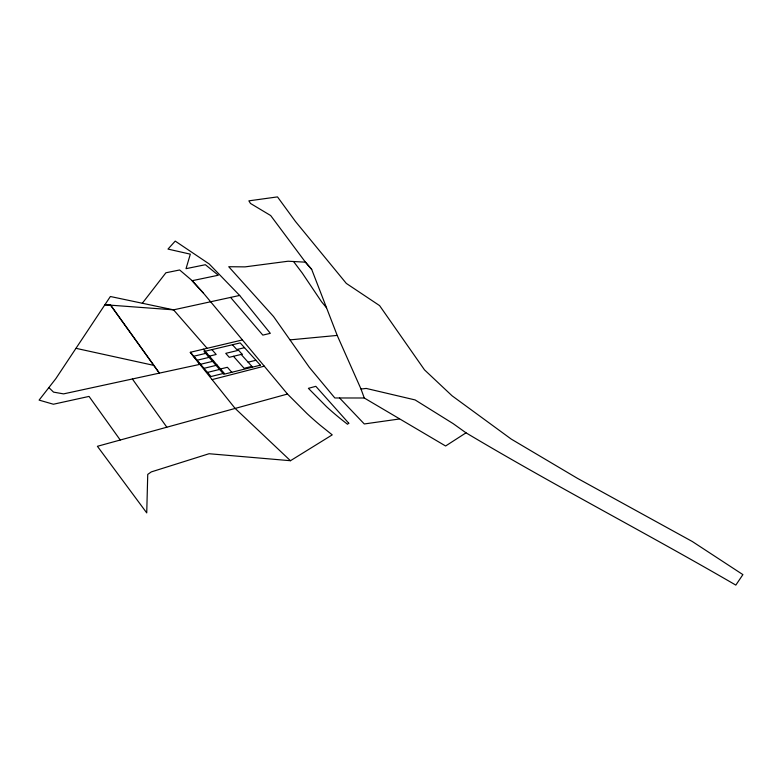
<?xml version="1.0" encoding="UTF-8"?>
<svg xmlns="http://www.w3.org/2000/svg" width="782" height="782" viewBox="0 0 782 782"><rect width="100%" height="100%" fill="white"/><g stroke="black" fill="none" stroke-linecap="round" stroke-linejoin="round"><path stroke-width="1.17" d="M120.223 439.992L89.04 396.415L53.401 404.235L39.1 400.11L55.854 378.625L110.37 296.505L173.565 309.848L239.644 295.44L270.318 333.337L262.82 335.116L230.592 297.414M142.324 303.25L165.901 272.781L179.645 269.976L191.619 280.171L203.261 292.908L287.483 394.04L306.886 413.443A321.91 167.935 14.4 0 0 320.239 425.261L332.233 434.87L290.464 460.715L209.058 453.726L151.278 471.908L147.739 474.4L146.733 512.894L97.408 446.297L287.483 394.04M311.676 269.37L305.43 262.166L270.67 215.539L250.484 203.447L248.871 200.847L277.502 196.898L295.469 221.492L346.318 283.416L379.593 305.615L424.509 369.876L452.064 395.79L511.203 439.073L577.497 478.369L692.295 541.506L742.9 574.614L735.823 585.102C646.519 533.216 554.721 485.749 466.023 432.827L445.603 445.994L364.265 397.999L334.833 397.97L309.281 367.286L273.544 316.544L228.725 266.721L245.03 266.877L288.108 261.227L305.43 262.166L311.686 269.37L337.208 335.419L361.01 389.045L364.265 397.999M242.42 339.945L190.29 352.291L212.098 379.602L264.277 366.162M251.872 366.387L244.131 368.302L233.456 356.299M219.4 369.251L227.396 367.286L231.775 372.3M248.109 362.183L255.919 360.258M207.474 372.418L220.671 369.172M203.985 368.332L217.152 365.116M200.524 364.285L213.662 361.098M208.247 356.387L216.184 354.481L211.932 349.622M244.522 347.677L236.76 349.544L232.45 344.745M197.084 360.258L210.202 357.1M193.672 356.26L206.761 353.132M399.182 419.015L364.285 423.961L339.564 397.979M361.01 389.045L366.22 388.429L415.105 399.925L453.12 423.609L466.023 432.827M290.142 339.867L337.208 335.419M110.643 305.185L159.372 373.131L110.643 305.185L104.915 304.755L173.565 309.848L207.113 348.303M76.098 348.352L153.819 365.38M290.464 460.715L235.04 408.321L212.098 379.602M48.875 387.598L53.528 392.124L63.586 393.884L199.918 364.344L190.29 352.291L210.984 376.533L224.209 373.249L203.34 349.192M203.261 292.908L192.108 280.709L218.315 275.235L205.383 264.717L186.028 268.666L190.329 254.16L167.993 249.087L175.227 241.1L209.185 263.954L239.644 295.44M241.149 354.432L252.547 367.129M326.514 307.785L321.48 301.666L302.204 272.986L293.553 261.52M132.373 378.977L166.801 427.148M348.782 423.248L347.491 424.245L341.636 419.641A300.914 156.488 14.4 0 1 326.514 406.669L308.391 388.341L315.82 386.318L348.782 423.248M260.377 365.184L223.769 374.285L204.024 351.499L240.191 342.907L260.377 365.184M242.097 354.207L229.253 357.315L225.754 353.356L238.569 350.277L242.097 354.207"/></g></svg>
